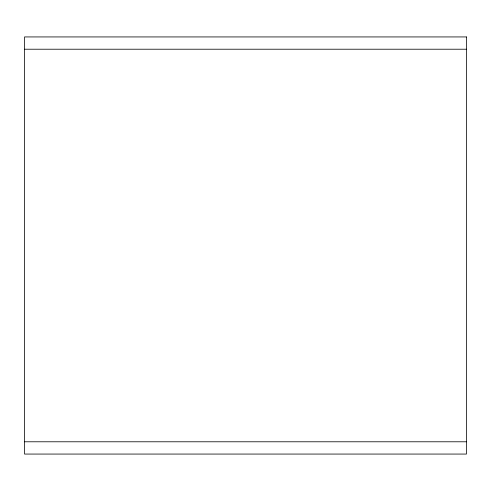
<?xml version="1.0" encoding="UTF-8"?>
<svg xmlns="http://www.w3.org/2000/svg" width="491" height="491" viewBox="0 0 491 491"><rect width="100%" height="100%" fill="white"/><g stroke="black" fill="none" stroke-linecap="round" stroke-linejoin="round"><path stroke-width="0.74" d="M24.55 49.217L466.45 49.217M24.55 441.783L466.45 441.783M466.45 36.935L24.55 36.935L24.55 454.065L466.45 454.065L466.45 36.935"/></g></svg>
